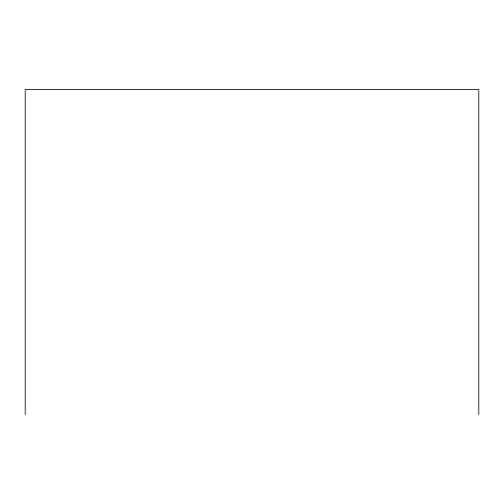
<?xml version="1.0" encoding="UTF-8"?>
<svg xmlns="http://www.w3.org/2000/svg" width="504" height="504" viewBox="0 0 504 504"><rect width="100%" height="100%" fill="white"/><g stroke="black" fill="none" stroke-linecap="round" stroke-linejoin="round"><path stroke-width="0.76" d="M478.8 414.414L478.8 89.586L25.2 89.586L25.2 414.414"/></g></svg>
